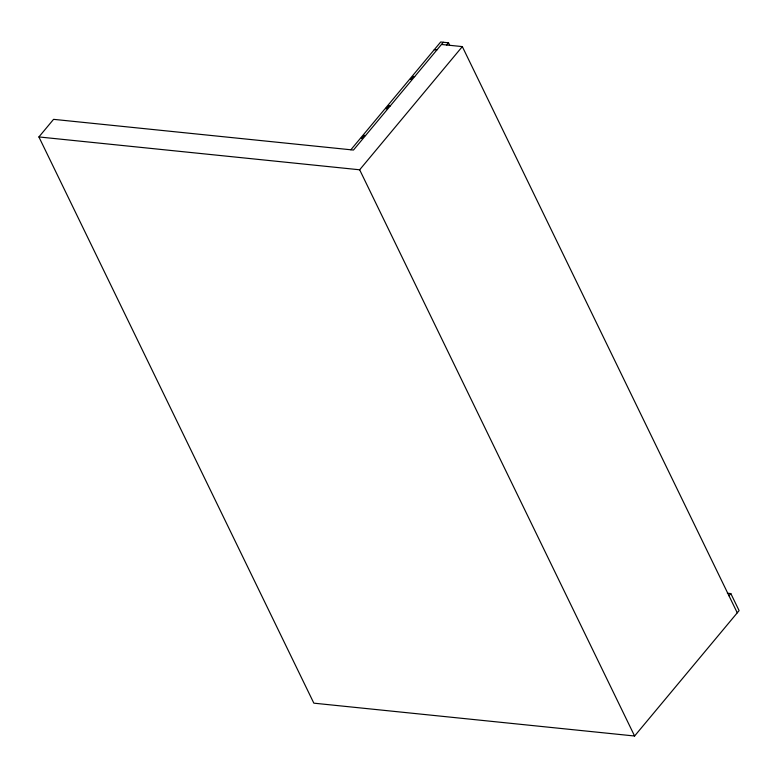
<?xml version="1.0" encoding="UTF-8"?>
<svg xmlns="http://www.w3.org/2000/svg" width="778" height="778" viewBox="0 0 778 778"><rect width="100%" height="100%" fill="white"/><g stroke="black" fill="none" stroke-linecap="round" stroke-linejoin="round"><path stroke-width="1.17" d="M727.352 593.225L730.824 593.575L739.1 610.613L634.595 736.007L313.845 703.166L38.9 136.947L53.565 119.345L353.465 150.047L443.295 42.265M350.859 149.784L360.554 138.144L361.955 138.29L364.337 135.43M388.912 105.944L386.52 108.803L385.129 108.657L361.06 137.531L362.266 137.657L364.133 135.411L365.543 135.557M413.478 76.458L411.095 79.317L409.695 79.181L385.635 108.054L386.831 108.171L388.708 105.925L390.118 106.071M446.679 44.998L448.507 42.8L449.577 44.978M38.9 136.947L359.66 169.789L462.327 46.602L737.262 612.821M728.996 595.783L730.824 593.575M448.507 42.8L440.688 41.993L410.21 78.568L411.406 78.685L413.283 76.438L414.693 76.584M441.466 44.463L462.327 46.602M434.27 49.695L436.876 49.957M359.66 169.789L634.595 736.007"/></g></svg>
